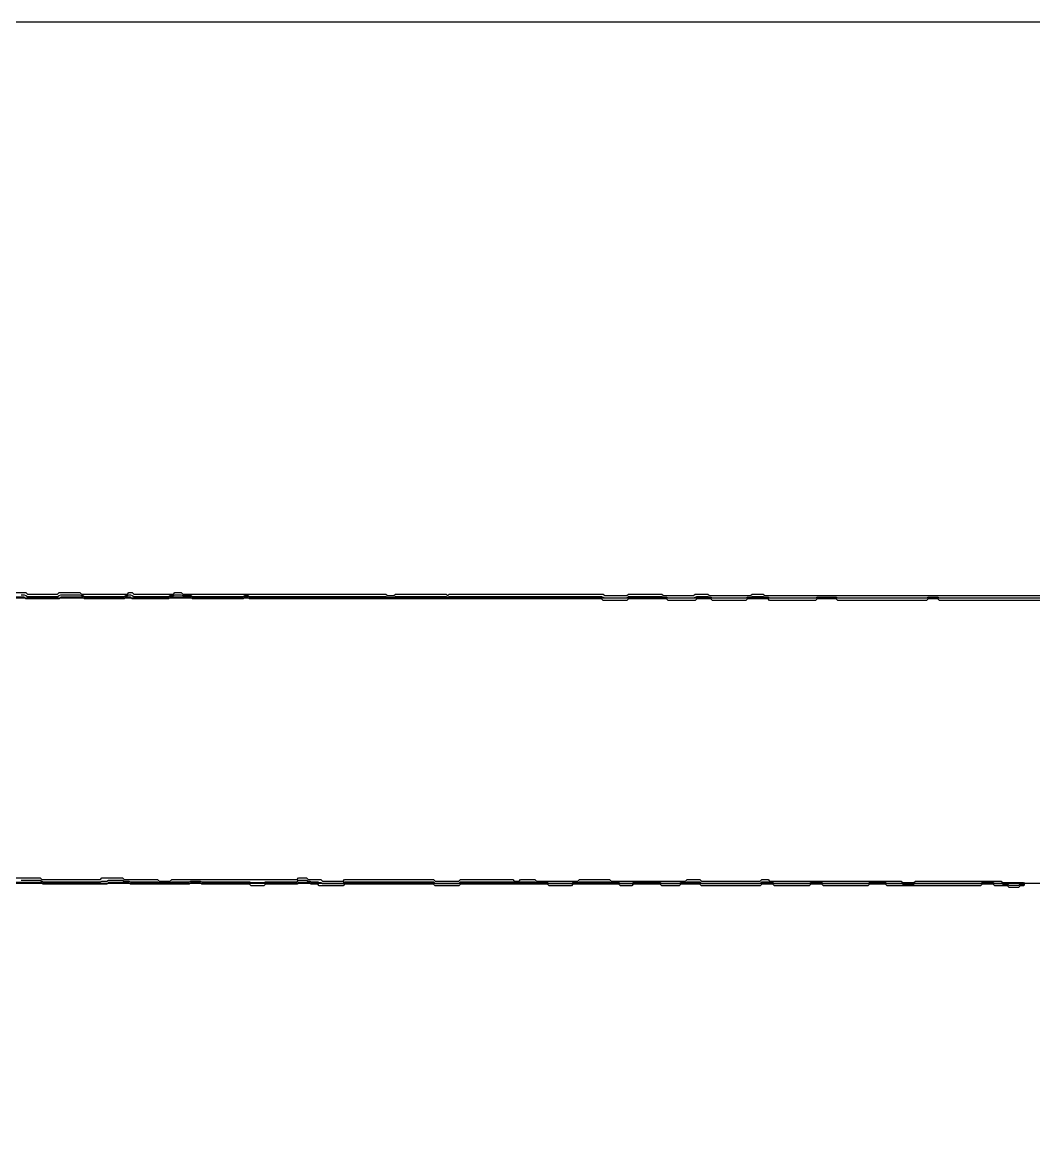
# Model space of a CAD drawing. Extents: x 0 to 57.2, y 0 to 39.6.
# Drawn here: x 17.8 to 35.6, y 19.97 to 39.6 of the extents above; entities that cross this region are included whole.
import ezdxf

# ---------------------------------------------------------------- set-up
doc = ezdxf.new("R2010")
doc.units = 13
for name, color, linetype in [('DESIGN_SCAN_PATH', 5, 'Continuous'), ('SEM_FRAME', 8, 'Continuous'), ('SEM_OBSERVED_CENTERLINES', 3, 'Continuous'), ('SEM_OBSERVED_CONTOURS', 2, 'Continuous')]:
    doc.layers.add(name, color=color, linetype=linetype)

msp = doc.modelspace()

# ---------------------------------------------------------------- linework, layer by layer
at = {"layer": 'DESIGN_SCAN_PATH'}
for points in [[(0, 29.47296), (50, 29.47296)], [(50, 24.44916), (0, 24.44916)]]:
    msp.add_lwpolyline(points, dxfattribs=at)
at = {"layer": 'SEM_FRAME'}
msp.add_lwpolyline([(0, 0), (57.15968, 0), (57.15968, 39.60429), (0, 39.60429)], close=True, dxfattribs=at)
at = {"layer": 'SEM_OBSERVED_CENTERLINES'}
for points in [[(17.77867, 29.52878), (17.80658, 29.52878), (17.83449, 29.52878), (17.8624, 29.514825), (17.89031, 29.50087), (17.91822, 29.50087), (17.94613, 29.50087), (17.97404, 29.50087), (18.00195, 29.50087), (18.02986, 29.50087), (18.05777, 29.50087), (18.08568, 29.50087), (18.11359, 29.50087), (18.1415, 29.50087), (18.16941, 29.50087), (18.19732, 29.50087), (18.22523, 29.50087), (18.25314, 29.50087), (18.28105, 29.50087), (18.30896, 29.50087), (18.33687, 29.50087), (18.36478, 29.50087), (18.39269, 29.50087), (18.4206, 29.50087), (18.44851, 29.514825), (18.47642, 29.52878), (18.50433, 29.52878), (18.53224, 29.52878), (18.56015, 29.52878), (18.58806, 29.52878), (18.61597, 29.52878), (18.64388, 29.52878), (18.67179, 29.52878), (18.6997, 29.52878), (18.72761, 29.52878), (18.75552, 29.52878), (18.78343, 29.52878), (18.81134, 29.52878), (18.83925, 29.514825), (18.86716, 29.514825), (18.89507, 29.50087), (18.92298, 29.50087), (18.95089, 29.50087), (18.9788, 29.50087), (19.00671, 29.50087), (19.03462, 29.50087), (19.06253, 29.50087), (19.09044, 29.50087), (19.11835, 29.50087), (19.14626, 29.50087), (19.17417, 29.50087), (19.20208, 29.50087), (19.22999, 29.50087), (19.2579, 29.50087), (19.28581, 29.50087), (19.31372, 29.50087), (19.34163, 29.50087), (19.36954, 29.50087), (19.39745, 29.50087), (19.42536, 29.50087), (19.45327, 29.50087), (19.48118, 29.50087), (19.50909, 29.50087), (19.537, 29.50087), (19.56491, 29.50087), (19.59282, 29.50087), (19.62073, 29.514825), (19.64864, 29.514825), (19.67655, 29.52878), (19.70446, 29.52878), (19.73237, 29.514825), (19.76028, 29.50087), (19.78819, 29.50087), (19.8161, 29.50087), (19.84401, 29.50087), (19.87192, 29.50087), (19.89983, 29.50087), (19.92774, 29.50087), (19.95565, 29.50087), (19.98356, 29.50087), (20.01147, 29.50087), (20.03938, 29.50087), (20.06729, 29.50087), (20.0952, 29.50087), (20.12311, 29.50087), (20.15102, 29.50087), (20.17893, 29.50087), (20.20684, 29.50087), (20.23475, 29.50087), (20.26266, 29.50087), (20.29057, 29.50087), (20.31848, 29.50087), (20.34639, 29.50087), (20.3743, 29.50087), (20.40221, 29.514825), (20.43012, 29.514825), (20.45803, 29.514825), (20.48594, 29.52878), (20.51385, 29.52878), (20.54176, 29.52878), (20.56967, 29.52878), (20.59758, 29.52878), (20.62549, 29.514825), (20.6534, 29.514825), (20.68131, 29.514825), (20.70922, 29.514825), (20.73713, 29.514825), (20.76504, 29.514825), (20.79295, 29.50087), (20.82086, 29.50087), (20.84877, 29.50087), (20.87668, 29.50087), (20.90459, 29.50087), (20.9325, 29.50087), (20.96041, 29.50087), (20.98832, 29.50087), (21.01623, 29.50087), (21.04414, 29.50087), (21.07205, 29.50087), (21.09996, 29.50087), (21.12787, 29.50087), (21.15578, 29.50087), (21.18369, 29.50087), (21.2116, 29.50087), (21.23951, 29.50087), (21.26742, 29.50087), (21.29533, 29.50087), (21.32324, 29.50087), (21.35115, 29.50087), (21.37906, 29.50087), (21.40697, 29.50087), (21.43488, 29.50087), (21.46279, 29.50087), (21.4907, 29.50087), (21.51861, 29.50087), (21.54652, 29.50087), (21.57443, 29.50087), (21.60234, 29.50087), (21.63025, 29.50087), (21.65816, 29.50087), (21.68607, 29.50087), (21.71398, 29.514825), (21.74189, 29.514825), (21.7698, 29.514825), (21.79771, 29.50087), (21.82562, 29.50087), (21.85353, 29.50087), (21.88144, 29.50087), (21.90935, 29.50087), (21.93726, 29.50087), (21.96517, 29.50087), (21.99308, 29.50087), (22.02099, 29.50087), (22.0489, 29.50087), (22.07681, 29.50087), (22.10472, 29.50087), (22.13263, 29.50087), (22.16054, 29.50087), (22.18845, 29.50087), (22.21636, 29.50087), (22.24427, 29.50087), (22.27218, 29.50087), (22.30009, 29.50087), (22.328, 29.50087), (22.35591, 29.50087), (22.38382, 29.50087), (22.41173, 29.50087), (22.43964, 29.50087), (22.46755, 29.50087), (22.49546, 29.50087), (22.52337, 29.50087), (22.55128, 29.50087), (22.57919, 29.50087), (22.6071, 29.50087), (22.63501, 29.50087), (22.66292, 29.50087), (22.69083, 29.50087), (22.71874, 29.50087), (22.74665, 29.50087), (22.77456, 29.50087), (22.80247, 29.50087), (22.83038, 29.50087), (22.85829, 29.50087), (22.8862, 29.50087), (22.91411, 29.50087), (22.94202, 29.50087), (22.96993, 29.50087), (22.99784, 29.50087), (23.02575, 29.50087), (23.05366, 29.50087), (23.08157, 29.50087), (23.10948, 29.50087), (23.13739, 29.50087), (23.1653, 29.50087), (23.19321, 29.50087), (23.22112, 29.50087), (23.24903, 29.50087), (23.27694, 29.50087), (23.30485, 29.50087), (23.33276, 29.50087), (23.36067, 29.50087), (23.38858, 29.50087), (23.41649, 29.50087), (23.4444, 29.50087), (23.47231, 29.50087), (23.50022, 29.50087), (23.52813, 29.50087), (23.55604, 29.50087), (23.58395, 29.50087), (23.61186, 29.50087), (23.63977, 29.50087), (23.66768, 29.50087), (23.69559, 29.50087), (23.7235, 29.50087), (23.75141, 29.50087), (23.77932, 29.50087), (23.80723, 29.50087), (23.83514, 29.50087), (23.86305, 29.50087), (23.89096, 29.50087), (23.91887, 29.50087), (23.94678, 29.50087), (23.97469, 29.50087), (24.0026, 29.50087), (24.03051, 29.50087), (24.05842, 29.50087), (24.08633, 29.50087), (24.11424, 29.50087), (24.14215, 29.50087), (24.17006, 29.50087), (24.19797, 29.50087), (24.22588, 29.486915), (24.25379, 29.486915), (24.2817, 29.486915), (24.30961, 29.486915), (24.33752, 29.486915), (24.36543, 29.50087), (24.39334, 29.50087), (24.42125, 29.50087), (24.44916, 29.50087), (24.47707, 29.50087), (24.50498, 29.50087), (24.53289, 29.50087), (24.5608, 29.50087), (24.58871, 29.50087), (24.61662, 29.50087), (24.64453, 29.50087), (24.67244, 29.50087), (24.70035, 29.50087), (24.72826, 29.50087), (24.75617, 29.50087), (24.78408, 29.50087), (24.81199, 29.50087), (24.8399, 29.50087), (24.86781, 29.50087), (24.89572, 29.50087), (24.92363, 29.50087), (24.95154, 29.50087), (24.97945, 29.50087), (25.00736, 29.50087), (25.03527, 29.50087), (25.06318, 29.50087), (25.09109, 29.50087), (25.119, 29.50087), (25.14691, 29.50087), (25.17482, 29.50087), (25.20273, 29.50087), (25.23064, 29.50087), (25.25855, 29.50087), (25.28646, 29.486915), (25.31437, 29.50087), (25.34228, 29.50087), (25.37019, 29.50087), (25.3981, 29.50087), (25.42601, 29.50087), (25.45392, 29.50087), (25.48183, 29.50087), (25.50974, 29.50087), (25.53765, 29.50087), (25.56556, 29.50087), (25.59347, 29.50087), (25.62138, 29.50087), (25.64929, 29.50087), (25.6772, 29.50087), (25.70511, 29.50087), (25.73302, 29.50087), (25.76093, 29.50087), (25.78884, 29.50087), (25.81675, 29.50087), (25.84466, 29.50087), (25.87257, 29.50087), (25.90048, 29.50087), (25.92839, 29.50087), (25.9563, 29.50087), (25.98421, 29.50087), (26.01212, 29.50087), (26.04003, 29.50087), (26.06794, 29.50087), (26.09585, 29.50087), (26.12376, 29.50087), (26.15167, 29.50087), (26.17958, 29.50087), (26.20749, 29.50087), (26.2354, 29.50087), (26.26331, 29.50087), (26.29122, 29.50087), (26.31913, 29.50087), (26.34704, 29.50087), (26.37495, 29.50087), (26.40286, 29.50087), (26.43077, 29.50087), (26.45868, 29.50087), (26.48659, 29.50087), (26.5145, 29.50087), (26.54241, 29.50087), (26.57032, 29.50087), (26.59823, 29.50087), (26.62614, 29.50087), (26.65405, 29.50087), (26.68196, 29.50087), (26.70987, 29.50087), (26.73778, 29.50087), (26.76569, 29.50087), (26.7936, 29.50087), (26.82151, 29.50087), (26.84942, 29.50087), (26.87733, 29.50087), (26.90524, 29.50087), (26.93315, 29.50087), (26.96106, 29.50087), (26.98897, 29.50087), (27.01688, 29.50087), (27.04479, 29.50087), (27.0727, 29.50087), (27.10061, 29.50087), (27.12852, 29.50087), (27.15643, 29.50087), (27.18434, 29.50087), (27.21225, 29.50087), (27.24016, 29.50087), (27.26807, 29.50087), (27.29598, 29.50087), (27.32389, 29.50087), (27.3518, 29.50087), (27.37971, 29.50087), (27.40762, 29.50087), (27.43553, 29.50087), (27.46344, 29.50087), (27.49135, 29.50087), (27.51926, 29.50087), (27.54717, 29.50087), (27.57508, 29.50087), (27.60299, 29.50087), (27.6309, 29.50087), (27.65881, 29.50087), (27.68672, 29.50087), (27.71463, 29.50087), (27.74254, 29.50087), (27.77045, 29.50087), (27.79836, 29.50087), (27.82627, 29.50087), (27.85418, 29.50087), (27.88209, 29.50087), (27.91, 29.50087), (27.93791, 29.50087), (27.96582, 29.50087), (27.99373, 29.50087), (28.02164, 29.486915), (28.04955, 29.47296), (28.07746, 29.47296), (28.10537, 29.47296), (28.13328, 29.47296), (28.16119, 29.47296), (28.1891, 29.47296), (28.21701, 29.47296), (28.24492, 29.47296), (28.27283, 29.47296), (28.30074, 29.47296), (28.32865, 29.47296), (28.35656, 29.47296), (28.38447, 29.47296), (28.41238, 29.47296), (28.44029, 29.47296), (28.4682, 29.50087), (28.49611, 29.50087), (28.52402, 29.50087), (28.55193, 29.50087), (28.57984, 29.50087), (28.60775, 29.50087), (28.63566, 29.50087), (28.66357, 29.50087), (28.69148, 29.50087), (28.71939, 29.50087), (28.7473, 29.50087), (28.77521, 29.50087), (28.80312, 29.50087), (28.83103, 29.50087), (28.85894, 29.50087), (28.88685, 29.50087), (28.91476, 29.50087), (28.94267, 29.50087), (28.97058, 29.50087), (28.99849, 29.50087), (29.0264, 29.50087), (29.05431, 29.50087), (29.08222, 29.486915), (29.11013, 29.486915), (29.13804, 29.486915), (29.16595, 29.47296), (29.19386, 29.47296), (29.22177, 29.47296), (29.24968, 29.47296), (29.27759, 29.47296), (29.3055, 29.47296), (29.33341, 29.47296), (29.36132, 29.47296), (29.38923, 29.47296), (29.41714, 29.47296), (29.44505, 29.47296), (29.47296, 29.47296), (29.50087, 29.47296), (29.52878, 29.47296), (29.55669, 29.47296), (29.5846, 29.47296), (29.61251, 29.47296), (29.64042, 29.486915), (29.66833, 29.50087), (29.69624, 29.50087), (29.72415, 29.50087), (29.75206, 29.50087), (29.77997, 29.50087), (29.80788, 29.50087), (29.83579, 29.50087), (29.8637, 29.50087), (29.89161, 29.486915), (29.91952, 29.486915), (29.94743, 29.47296), (29.97534, 29.47296), (30.00325, 29.47296), (30.03116, 29.47296), (30.05907, 29.47296), (30.08698, 29.47296), (30.11489, 29.47296), (30.1428, 29.47296), (30.17071, 29.47296), (30.19862, 29.47296), (30.22653, 29.47296), (30.25444, 29.47296), (30.28235, 29.47296), (30.31026, 29.47296), (30.33817, 29.47296), (30.36608, 29.47296), (30.39399, 29.47296), (30.4219, 29.47296), (30.44981, 29.47296), (30.47772, 29.47296), (30.50563, 29.47296), (30.53354, 29.47296), (30.56145, 29.486915), (30.58936, 29.486915), (30.61727, 29.486915), (30.64518, 29.50087), (30.67309, 29.50087), (30.701, 29.50087), (30.72891, 29.50087), (30.75682, 29.50087), (30.78473, 29.50087), (30.81264, 29.50087), (30.84055, 29.50087), (30.86846, 29.486915), (30.89637, 29.486915), (30.92428, 29.486915), (30.95219, 29.47296), (30.9801, 29.47296), (31.00801, 29.47296), (31.03592, 29.47296), (31.06383, 29.47296), (31.09174, 29.47296), (31.11965, 29.47296), (31.14756, 29.47296), (31.17547, 29.47296), (31.20338, 29.47296), (31.23129, 29.47296), (31.2592, 29.47296), (31.28711, 29.47296), (31.31502, 29.47296), (31.34293, 29.47296), (31.37084, 29.47296), (31.39875, 29.47296), (31.42666, 29.47296), (31.45457, 29.47296), (31.48248, 29.47296), (31.51039, 29.47296), (31.5383, 29.47296), (31.56621, 29.47296), (31.59412, 29.47296), (31.62203, 29.47296), (31.64994, 29.47296), (31.67785, 29.47296), (31.70576, 29.47296), (31.73367, 29.47296), (31.76158, 29.47296), (31.78949, 29.486915), (31.8174, 29.486915), (31.84531, 29.486915), (31.87322, 29.486915), (31.90113, 29.486915), (31.92904, 29.486915), (31.95695, 29.486915), (31.98486, 29.486915), (32.01277, 29.486915), (32.04068, 29.486915), (32.06859, 29.486915), (32.0965, 29.486915), (32.12441, 29.486915), (32.15232, 29.47296), (32.18023, 29.47296), (32.20814, 29.47296), (32.23605, 29.47296), (32.26396, 29.47296), (32.29187, 29.47296), (32.31978, 29.47296), (32.34769, 29.47296), (32.3756, 29.47296), (32.40351, 29.47296), (32.43142, 29.47296), (32.45933, 29.47296), (32.48724, 29.47296), (32.51515, 29.47296), (32.54306, 29.47296), (32.57097, 29.47296), (32.59888, 29.47296), (32.62679, 29.47296), (32.6547, 29.47296), (32.68261, 29.47296), (32.71052, 29.47296), (32.73843, 29.47296), (32.76634, 29.47296), (32.79425, 29.47296), (32.82216, 29.47296), (32.85007, 29.47296), (32.87798, 29.47296), (32.90589, 29.47296), (32.9338, 29.47296), (32.96171, 29.47296), (32.98962, 29.47296), (33.01753, 29.47296), (33.04544, 29.47296), (33.07335, 29.47296), (33.10126, 29.47296), (33.12917, 29.47296), (33.15708, 29.47296), (33.18499, 29.47296), (33.2129, 29.47296), (33.24081, 29.47296), (33.26872, 29.47296), (33.29663, 29.47296), (33.32454, 29.47296), (33.35245, 29.47296), (33.38036, 29.47296), (33.40827, 29.47296), (33.43618, 29.47296), (33.46409, 29.47296), (33.492, 29.47296), (33.51991, 29.47296), (33.54782, 29.47296), (33.57573, 29.47296), (33.60364, 29.47296), (33.63155, 29.47296), (33.65946, 29.47296), (33.68737, 29.47296), (33.71528, 29.47296), (33.74319, 29.486915), (33.7711, 29.486915), (33.79901, 29.486915), (33.82692, 29.486915), (33.85483, 29.486915), (33.88274, 29.486915), (33.91065, 29.486915), (33.93856, 29.47296), (33.96647, 29.47296), (33.99438, 29.47296), (34.02229, 29.47296), (34.0502, 29.47296), (34.07811, 29.47296), (34.10602, 29.47296), (34.13393, 29.47296), (34.16184, 29.47296), (34.18975, 29.47296), (34.21766, 29.47296), (34.24557, 29.47296), (34.27348, 29.47296), (34.30139, 29.47296), (34.3293, 29.47296), (34.35721, 29.47296), (34.38512, 29.47296), (34.41303, 29.47296), (34.44094, 29.47296), (34.46885, 29.47296), (34.49676, 29.47296), (34.52467, 29.47296), (34.55258, 29.47296), (34.58049, 29.47296), (34.6084, 29.47296), (34.63631, 29.47296), (34.66422, 29.47296), (34.69213, 29.47296), (34.72004, 29.47296), (34.74795, 29.47296), (34.77586, 29.47296), (34.80377, 29.47296), (34.83168, 29.47296), (34.85959, 29.47296), (34.8875, 29.47296), (34.91541, 29.47296), (34.94332, 29.47296), (34.97123, 29.47296), (34.99914, 29.47296), (35.02705, 29.47296), (35.05496, 29.47296), (35.08287, 29.47296), (35.11078, 29.47296), (35.13869, 29.47296), (35.1666, 29.47296), (35.19451, 29.47296), (35.22242, 29.47296), (35.25033, 29.47296), (35.27824, 29.47296), (35.30615, 29.47296), (35.33406, 29.47296), (35.36197, 29.47296), (35.38988, 29.47296), (35.41779, 29.47296), (35.4457, 29.47296), (35.47361, 29.47296), (35.50152, 29.47296), (35.52943, 29.47296), (35.55734, 29.47296), (35.58525, 29.47296), (35.61316, 29.47296)], [(17.77867, 24.50498), (17.80658, 24.50498), (17.83449, 24.50498), (17.8624, 24.50498), (17.89031, 24.50498), (17.91822, 24.50498), (17.94613, 24.50498), (17.97404, 24.50498), (18.00195, 24.50498), (18.02986, 24.50498), (18.05777, 24.50498), (18.08568, 24.50498), (18.11359, 24.50498), (18.1415, 24.491025), (18.16941, 24.47707), (18.19732, 24.47707), (18.22523, 24.47707), (18.25314, 24.47707), (18.28105, 24.47707), (18.30896, 24.47707), (18.33687, 24.47707), (18.36478, 24.47707), (18.39269, 24.47707), (18.4206, 24.47707), (18.44851, 24.47707), (18.47642, 24.47707), (18.50433, 24.47707), (18.53224, 24.47707), (18.56015, 24.47707), (18.58806, 24.47707), (18.61597, 24.47707), (18.64388, 24.47707), (18.67179, 24.47707), (18.6997, 24.47707), (18.72761, 24.47707), (18.75552, 24.47707), (18.78343, 24.47707), (18.81134, 24.47707), (18.83925, 24.47707), (18.86716, 24.47707), (18.89507, 24.47707), (18.92298, 24.47707), (18.95089, 24.47707), (18.9788, 24.47707), (19.00671, 24.47707), (19.03462, 24.47707), (19.06253, 24.47707), (19.09044, 24.47707), (19.11835, 24.47707), (19.14626, 24.47707), (19.17417, 24.47707), (19.20208, 24.491025), (19.22999, 24.491025), (19.2579, 24.491025), (19.28581, 24.491025), (19.31372, 24.50498), (19.34163, 24.50498), (19.36954, 24.50498), (19.39745, 24.50498), (19.42536, 24.50498), (19.45327, 24.50498), (19.48118, 24.50498), (19.50909, 24.50498), (19.537, 24.50498), (19.56491, 24.50498), (19.59282, 24.491025), (19.62073, 24.491025), (19.64864, 24.491025), (19.67655, 24.491025), (19.70446, 24.47707), (19.73237, 24.47707), (19.76028, 24.47707), (19.78819, 24.47707), (19.8161, 24.47707), (19.84401, 24.47707), (19.87192, 24.47707), (19.89983, 24.47707), (19.92774, 24.47707), (19.95565, 24.47707), (19.98356, 24.47707), (20.01147, 24.47707), (20.03938, 24.47707), (20.06729, 24.47707), (20.0952, 24.47707), (20.12311, 24.47707), (20.15102, 24.47707), (20.17893, 24.47707), (20.20684, 24.463115), (20.23475, 24.463115), (20.26266, 24.463115), (20.29057, 24.463115), (20.31848, 24.463115), (20.34639, 24.463115), (20.3743, 24.463115), (20.40221, 24.463115), (20.43012, 24.47707), (20.45803, 24.47707), (20.48594, 24.47707), (20.51385, 24.47707), (20.54176, 24.47707), (20.56967, 24.47707), (20.59758, 24.47707), (20.62549, 24.47707), (20.6534, 24.47707), (20.68131, 24.47707), (20.70922, 24.47707), (20.73713, 24.47707), (20.76504, 24.491025), (20.79295, 24.491025), (20.82086, 24.491025), (20.84877, 24.491025), (20.87668, 24.491025), (20.90459, 24.491025), (20.9325, 24.491025), (20.96041, 24.47707), (20.98832, 24.47707), (21.01623, 24.47707), (21.04414, 24.47707), (21.07205, 24.47707), (21.09996, 24.47707), (21.12787, 24.47707), (21.15578, 24.47707), (21.18369, 24.47707), (21.2116, 24.47707), (21.23951, 24.47707), (21.26742, 24.47707), (21.29533, 24.47707), (21.32324, 24.47707), (21.35115, 24.47707), (21.37906, 24.47707), (21.40697, 24.47707), (21.43488, 24.47707), (21.46279, 24.47707), (21.4907, 24.47707), (21.51861, 24.47707), (21.54652, 24.47707), (21.57443, 24.47707), (21.60234, 24.47707), (21.63025, 24.47707), (21.65816, 24.47707), (21.68607, 24.47707), (21.71398, 24.47707), (21.74189, 24.47707), (21.7698, 24.47707), (21.79771, 24.47707), (21.82562, 24.463115), (21.85353, 24.463115), (21.88144, 24.463115), (21.90935, 24.463115), (21.93726, 24.463115), (21.96517, 24.463115), (21.99308, 24.463115), (22.02099, 24.463115), (22.0489, 24.463115), (22.07681, 24.47707), (22.10472, 24.47707), (22.13263, 24.47707), (22.16054, 24.47707), (22.18845, 24.47707), (22.21636, 24.47707), (22.24427, 24.47707), (22.27218, 24.47707), (22.30009, 24.47707), (22.328, 24.47707), (22.35591, 24.47707), (22.38382, 24.47707), (22.41173, 24.47707), (22.43964, 24.47707), (22.46755, 24.47707), (22.49546, 24.47707), (22.52337, 24.47707), (22.55128, 24.47707), (22.57919, 24.47707), (22.6071, 24.47707), (22.63501, 24.47707), (22.66292, 24.50498), (22.69083, 24.50498), (22.71874, 24.50498), (22.74665, 24.50498), (22.77456, 24.50498), (22.80247, 24.50498), (22.83038, 24.491025), (22.85829, 24.491025), (22.8862, 24.47707), (22.91411, 24.47707), (22.94202, 24.47707), (22.96993, 24.47707), (22.99784, 24.47707), (23.02575, 24.463115), (23.05366, 24.463115), (23.08157, 24.44916), (23.10948, 24.44916), (23.13739, 24.44916), (23.1653, 24.44916), (23.19321, 24.44916), (23.22112, 24.44916), (23.24903, 24.44916), (23.27694, 24.44916), (23.30485, 24.44916), (23.33276, 24.44916), (23.36067, 24.44916), (23.38858, 24.44916), (23.41649, 24.44916), (23.4444, 24.44916), (23.47231, 24.47707), (23.50022, 24.47707), (23.52813, 24.47707), (23.55604, 24.47707), (23.58395, 24.47707), (23.61186, 24.47707), (23.63977, 24.47707), (23.66768, 24.47707), (23.69559, 24.47707), (23.7235, 24.47707), (23.75141, 24.47707), (23.77932, 24.47707), (23.80723, 24.47707), (23.83514, 24.47707), (23.86305, 24.47707), (23.89096, 24.47707), (23.91887, 24.47707), (23.94678, 24.47707), (23.97469, 24.47707), (24.0026, 24.47707), (24.03051, 24.47707), (24.05842, 24.47707), (24.08633, 24.47707), (24.11424, 24.47707), (24.14215, 24.47707), (24.17006, 24.47707), (24.19797, 24.47707), (24.22588, 24.47707), (24.25379, 24.47707), (24.2817, 24.47707), (24.30961, 24.47707), (24.33752, 24.47707), (24.36543, 24.47707), (24.39334, 24.47707), (24.42125, 24.47707), (24.44916, 24.47707), (24.47707, 24.47707), (24.50498, 24.47707), (24.53289, 24.47707), (24.5608, 24.47707), (24.58871, 24.47707), (24.61662, 24.47707), (24.64453, 24.47707), (24.67244, 24.47707), (24.70035, 24.47707), (24.72826, 24.47707), (24.75617, 24.47707), (24.78408, 24.47707), (24.81199, 24.47707), (24.8399, 24.47707), (24.86781, 24.47707), (24.89572, 24.47707), (24.92363, 24.47707), (24.95154, 24.47707), (24.97945, 24.47707), (25.00736, 24.47707), (25.03527, 24.47707), (25.06318, 24.44916), (25.09109, 24.44916), (25.119, 24.44916), (25.14691, 24.44916), (25.17482, 24.44916), (25.20273, 24.44916), (25.23064, 24.44916), (25.25855, 24.44916), (25.28646, 24.44916), (25.31437, 24.44916), (25.34228, 24.44916), (25.37019, 24.44916), (25.3981, 24.44916), (25.42601, 24.44916), (25.45392, 24.44916), (25.48183, 24.44916), (25.50974, 24.47707), (25.53765, 24.47707), (25.56556, 24.47707), (25.59347, 24.47707), (25.62138, 24.47707), (25.64929, 24.47707), (25.6772, 24.47707), (25.70511, 24.47707), (25.73302, 24.47707), (25.76093, 24.47707), (25.78884, 24.47707), (25.81675, 24.47707), (25.84466, 24.47707), (25.87257, 24.47707), (25.90048, 24.47707), (25.92839, 24.47707), (25.9563, 24.47707), (25.98421, 24.47707), (26.01212, 24.47707), (26.04003, 24.47707), (26.06794, 24.47707), (26.09585, 24.47707), (26.12376, 24.47707), (26.15167, 24.47707), (26.17958, 24.47707), (26.20749, 24.47707), (26.2354, 24.47707), (26.26331, 24.47707), (26.29122, 24.47707), (26.31913, 24.47707), (26.34704, 24.47707), (26.37495, 24.47707), (26.40286, 24.47707), (26.43077, 24.47707), (26.45868, 24.463115), (26.48659, 24.463115), (26.5145, 24.463115), (26.54241, 24.463115), (26.57032, 24.47707), (26.59823, 24.47707), (26.62614, 24.47707), (26.65405, 24.47707), (26.68196, 24.47707), (26.70987, 24.47707), (26.73778, 24.47707), (26.76569, 24.47707), (26.7936, 24.47707), (26.82151, 24.47707), (26.84942, 24.463115), (26.87733, 24.463115), (26.90524, 24.463115), (26.93315, 24.463115), (26.96106, 24.463115), (26.98897, 24.463115), (27.01688, 24.463115), (27.04479, 24.463115), (27.0727, 24.44916), (27.10061, 24.44916), (27.12852, 24.44916), (27.15643, 24.44916), (27.18434, 24.44916), (27.21225, 24.44916), (27.24016, 24.44916), (27.26807, 24.44916), (27.29598, 24.44916), (27.32389, 24.44916), (27.3518, 24.44916), (27.37971, 24.44916), (27.40762, 24.44916), (27.43553, 24.44916), (27.46344, 24.44916), (27.49135, 24.463115), (27.51926, 24.463115), (27.54717, 24.463115), (27.57508, 24.463115), (27.60299, 24.47707), (27.6309, 24.47707), (27.65881, 24.47707), (27.68672, 24.47707), (27.71463, 24.47707), (27.74254, 24.47707), (27.77045, 24.47707), (27.79836, 24.47707), (27.82627, 24.47707), (27.85418, 24.47707), (27.88209, 24.47707), (27.91, 24.47707), (27.93791, 24.47707), (27.96582, 24.47707), (27.99373, 24.47707), (28.02164, 24.47707), (28.04955, 24.47707), (28.07746, 24.47707), (28.10537, 24.47707), (28.13328, 24.47707), (28.16119, 24.463115), (28.1891, 24.463115), (28.21701, 24.463115), (28.24492, 24.463115), (28.27283, 24.463115), (28.30074, 24.463115), (28.32865, 24.44916), (28.35656, 24.44916), (28.38447, 24.44916), (28.41238, 24.44916), (28.44029, 24.44916), (28.4682, 24.44916), (28.49611, 24.44916), (28.52402, 24.44916), (28.55193, 24.463115), (28.57984, 24.463115), (28.60775, 24.463115), (28.63566, 24.463115), (28.66357, 24.463115), (28.69148, 24.463115), (28.71939, 24.463115), (28.7473, 24.463115), (28.77521, 24.463115), (28.80312, 24.463115), (28.83103, 24.463115), (28.85894, 24.463115), (28.88685, 24.463115), (28.91476, 24.463115), (28.94267, 24.463115), (28.97058, 24.463115), (28.99849, 24.463115), (29.0264, 24.463115), (29.05431, 24.44916), (29.08222, 24.44916), (29.11013, 24.44916), (29.13804, 24.44916), (29.16595, 24.44916), (29.19386, 24.44916), (29.22177, 24.44916), (29.24968, 24.44916), (29.27759, 24.44916), (29.3055, 24.44916), (29.33341, 24.44916), (29.36132, 24.44916), (29.38923, 24.463115), (29.41714, 24.463115), (29.44505, 24.463115), (29.47296, 24.463115), (29.50087, 24.47707), (29.52878, 24.47707), (29.55669, 24.47707), (29.5846, 24.47707), (29.61251, 24.47707), (29.64042, 24.47707), (29.66833, 24.47707), (29.69624, 24.47707), (29.72415, 24.47707), (29.75206, 24.44916), (29.77997, 24.44916), (29.80788, 24.44916), (29.83579, 24.44916), (29.8637, 24.44916), (29.89161, 24.44916), (29.91952, 24.44916), (29.94743, 24.44916), (29.97534, 24.44916), (30.00325, 24.44916), (30.03116, 24.44916), (30.05907, 24.44916), (30.08698, 24.44916), (30.11489, 24.44916), (30.1428, 24.44916), (30.17071, 24.44916), (30.19862, 24.44916), (30.22653, 24.44916), (30.25444, 24.44916), (30.28235, 24.44916), (30.31026, 24.44916), (30.33817, 24.44916), (30.36608, 24.44916), (30.39399, 24.44916), (30.4219, 24.44916), (30.44981, 24.44916), (30.47772, 24.44916), (30.50563, 24.44916), (30.53354, 24.44916), (30.56145, 24.44916), (30.58936, 24.44916), (30.61727, 24.44916), (30.64518, 24.44916), (30.67309, 24.44916), (30.701, 24.44916), (30.72891, 24.44916), (30.75682, 24.44916), (30.78473, 24.44916), (30.81264, 24.47707), (30.84055, 24.47707), (30.86846, 24.47707), (30.89637, 24.47707), (30.92428, 24.47707), (30.95219, 24.463115), (30.9801, 24.463115), (31.00801, 24.463115), (31.03592, 24.44916), (31.06383, 24.44916), (31.09174, 24.44916), (31.11965, 24.44916), (31.14756, 24.44916), (31.17547, 24.44916), (31.20338, 24.44916), (31.23129, 24.44916), (31.2592, 24.44916), (31.28711, 24.44916), (31.31502, 24.44916), (31.34293, 24.44916), (31.37084, 24.44916), (31.39875, 24.44916), (31.42666, 24.44916), (31.45457, 24.44916), (31.48248, 24.44916), (31.51039, 24.44916), (31.5383, 24.44916), (31.56621, 24.44916), (31.59412, 24.44916), (31.62203, 24.44916), (31.64994, 24.44916), (31.67785, 24.463115), (31.70576, 24.463115), (31.73367, 24.463115), (31.76158, 24.463115), (31.78949, 24.463115), (31.8174, 24.463115), (31.84531, 24.463115), (31.87322, 24.463115), (31.90113, 24.44916), (31.92904, 24.44916), (31.95695, 24.44916), (31.98486, 24.44916), (32.01277, 24.44916), (32.04068, 24.44916), (32.06859, 24.44916), (32.0965, 24.44916), (32.12441, 24.44916), (32.15232, 24.44916), (32.18023, 24.44916), (32.20814, 24.44916), (32.23605, 24.44916), (32.26396, 24.44916), (32.29187, 24.44916), (32.31978, 24.44916), (32.34769, 24.44916), (32.3756, 24.44916), (32.40351, 24.44916), (32.43142, 24.44916), (32.45933, 24.44916), (32.48724, 24.44916), (32.51515, 24.44916), (32.54306, 24.44916), (32.57097, 24.44916), (32.59888, 24.44916), (32.62679, 24.44916), (32.6547, 24.44916), (32.68261, 24.44916), (32.71052, 24.463115), (32.73843, 24.463115), (32.76634, 24.463115), (32.79425, 24.463115), (32.82216, 24.463115), (32.85007, 24.463115), (32.87798, 24.463115), (32.90589, 24.463115), (32.9338, 24.463115), (32.96171, 24.463115), (32.98962, 24.463115), (33.01753, 24.44916), (33.04544, 24.44916), (33.07335, 24.44916), (33.10126, 24.44916), (33.12917, 24.44916), (33.15708, 24.44916), (33.18499, 24.44916), (33.2129, 24.44916), (33.24081, 24.44916), (33.26872, 24.44916), (33.29663, 24.435205), (33.32454, 24.435205), (33.35245, 24.435205), (33.38036, 24.435205), (33.40827, 24.435205), (33.43618, 24.435205), (33.46409, 24.435205), (33.492, 24.435205), (33.51991, 24.44916), (33.54782, 24.44916), (33.57573, 24.44916), (33.60364, 24.44916), (33.63155, 24.44916), (33.65946, 24.44916), (33.68737, 24.44916), (33.71528, 24.44916), (33.74319, 24.44916), (33.7711, 24.44916), (33.79901, 24.44916), (33.82692, 24.44916), (33.85483, 24.44916), (33.88274, 24.44916), (33.91065, 24.44916), (33.93856, 24.44916), (33.96647, 24.44916), (33.99438, 24.44916), (34.02229, 24.44916), (34.0502, 24.44916), (34.07811, 24.44916), (34.10602, 24.44916), (34.13393, 24.44916), (34.16184, 24.44916), (34.18975, 24.44916), (34.21766, 24.44916), (34.24557, 24.44916), (34.27348, 24.44916), (34.30139, 24.44916), (34.3293, 24.44916), (34.35721, 24.44916), (34.38512, 24.44916), (34.41303, 24.44916), (34.44094, 24.44916), (34.46885, 24.44916), (34.49676, 24.44916), (34.52467, 24.44916), (34.55258, 24.44916), (34.58049, 24.44916), (34.6084, 24.44916), (34.63631, 24.44916), (34.66422, 24.44916), (34.69213, 24.463115), (34.72004, 24.463115), (34.74795, 24.463115), (34.77586, 24.463115), (34.80377, 24.463115), (34.83168, 24.463115), (34.85959, 24.463115), (34.8875, 24.463115), (34.91541, 24.44916), (34.94332, 24.44916), (34.97123, 24.44916), (34.99914, 24.44916), (35.02705, 24.44916), (35.05496, 24.435205), (35.08287, 24.435205), (35.11078, 24.435205), (35.13869, 24.435205), (35.1666, 24.42125), (35.19451, 24.42125), (35.22242, 24.42125), (35.25033, 24.42125), (35.27824, 24.42125), (35.30615, 24.42125), (35.33406, 24.42125), (35.36197, 24.435205), (35.38988, 24.435205), (35.41779, 24.435205)]]:
    msp.add_lwpolyline(points, dxfattribs=at)
at = {"layer": 'SEM_OBSERVED_CONTOURS'}
for points in [[(17.44375, 29.570645), (17.8624, 29.570645), (17.89031, 29.542735), (18.4206, 29.542735), (18.44851, 29.570645), (18.81134, 29.570645), (18.83925, 29.542735), (19.64864, 29.542735), (19.67655, 29.570645), (19.73237, 29.570645), (19.76028, 29.542735), (20.45803, 29.542735), (20.48594, 29.570645), (20.59758, 29.570645), (20.62549, 29.542735), (24.19797, 29.542735), (24.22588, 29.514825), (24.33752, 29.514825), (24.36543, 29.542735), (25.25855, 29.542735), (25.28646, 29.514825), (25.31437, 29.542735), (28.02164, 29.542735), (28.04955, 29.514825), (28.44029, 29.514825), (28.4682, 29.542735), (29.05431, 29.542735), (29.08222, 29.514825), (29.61251, 29.514825), (29.64042, 29.542735), (29.8637, 29.542735), (29.89161, 29.514825), (30.61727, 29.514825), (30.64518, 29.542735), (30.84055, 29.542735), (30.86846, 29.514825), (36.14345, 29.514825)], [(36.14345, 29.431095), (33.93856, 29.431095), (33.91065, 29.459005), (33.74319, 29.459005), (33.71528, 29.431095), (32.15232, 29.431095), (32.12441, 29.459005), (31.78949, 29.459005), (31.76158, 29.431095), (30.95219, 29.431095), (30.92428, 29.459005), (30.56145, 29.459005), (30.53354, 29.431095), (29.94743, 29.431095), (29.91952, 29.459005), (29.66833, 29.459005), (29.64042, 29.431095), (29.16595, 29.431095), (29.13804, 29.459005), (28.4682, 29.459005), (28.44029, 29.431095), (28.02164, 29.431095), (27.99373, 29.459005), (21.79771, 29.459005), (21.7698, 29.486915), (21.71398, 29.486915), (21.68607, 29.459005), (20.79295, 29.459005), (20.76504, 29.486915), (20.40221, 29.486915), (20.3743, 29.459005), (19.73237, 29.459005), (19.70446, 29.486915), (19.62073, 29.486915), (19.59282, 29.459005), (18.89507, 29.459005), (18.86716, 29.486915), (18.47642, 29.486915), (18.44851, 29.459005), (17.8624, 29.459005), (17.83449, 29.486915), (17.44375, 29.486915)], [(17.33211, 24.546845), (18.11359, 24.546845), (18.1415, 24.518935), (19.17417, 24.518935), (19.20208, 24.546845), (19.56491, 24.546845), (19.59282, 24.518935), (20.17893, 24.518935), (20.20684, 24.491025), (20.40221, 24.491025), (20.43012, 24.518935), (22.63501, 24.518935), (22.66292, 24.546845), (22.80247, 24.546845), (22.83038, 24.518935), (23.05366, 24.518935), (23.08157, 24.491025), (23.4444, 24.491025), (23.47231, 24.518935), (25.03527, 24.518935), (25.06318, 24.491025), (25.48183, 24.491025), (25.50974, 24.518935), (26.43077, 24.518935), (26.45868, 24.491025), (26.54241, 24.491025), (26.57032, 24.518935), (26.82151, 24.518935), (26.84942, 24.491025), (27.57508, 24.491025), (27.60299, 24.518935), (28.13328, 24.518935), (28.16119, 24.491025), (29.47296, 24.491025), (29.50087, 24.518935), (29.72415, 24.518935), (29.75206, 24.491025), (30.78473, 24.491025), (30.81264, 24.518935), (30.92428, 24.518935), (30.95219, 24.491025), (33.26872, 24.491025), (33.29663, 24.463115), (33.492, 24.463115), (33.51991, 24.491025), (35.02705, 24.491025), (35.05496, 24.463115), (35.41779, 24.463115), (35.431745, 24.44916), (35.431745, 24.42125), (35.41779, 24.407295), (35.36197, 24.407295), (35.33406, 24.379385), (35.1666, 24.379385), (35.13869, 24.407295), (34.91541, 24.407295), (34.8875, 24.435205), (34.69213, 24.435205), (34.66422, 24.407295), (33.01753, 24.407295), (32.98962, 24.435205), (32.71052, 24.435205), (32.68261, 24.407295), (31.90113, 24.407295), (31.87322, 24.435205), (31.67785, 24.435205), (31.64994, 24.407295), (31.03592, 24.407295), (31.00801, 24.435205), (30.81264, 24.435205), (30.78473, 24.407295), (29.75206, 24.407295), (29.72415, 24.435205), (29.38923, 24.435205), (29.36132, 24.407295), (29.05431, 24.407295), (29.0264, 24.435205), (28.55193, 24.435205), (28.52402, 24.407295), (28.32865, 24.407295), (28.30074, 24.435205), (27.49135, 24.435205), (27.46344, 24.407295), (27.0727, 24.407295), (27.04479, 24.435205), (25.50974, 24.435205), (25.48183, 24.407295), (25.06318, 24.407295), (25.03527, 24.435205), (23.47231, 24.435205), (23.4444, 24.407295), (23.02575, 24.407295), (22.99784, 24.435205), (22.8862, 24.435205), (22.85829, 24.463115), (22.66292, 24.463115), (22.63501, 24.435205), (22.07681, 24.435205), (22.0489, 24.407295), (21.82562, 24.407295), (21.79771, 24.435205), (20.96041, 24.435205), (20.9325, 24.463115), (20.76504, 24.463115), (20.73713, 24.435205), (19.70446, 24.435205), (19.67655, 24.463115), (19.31372, 24.463115), (19.28581, 24.435205), (18.16941, 24.435205), (18.1415, 24.463115), (17.44375, 24.463115)]]:
    msp.add_lwpolyline(points, dxfattribs=at)

doc.saveas('drawing.dxf')
